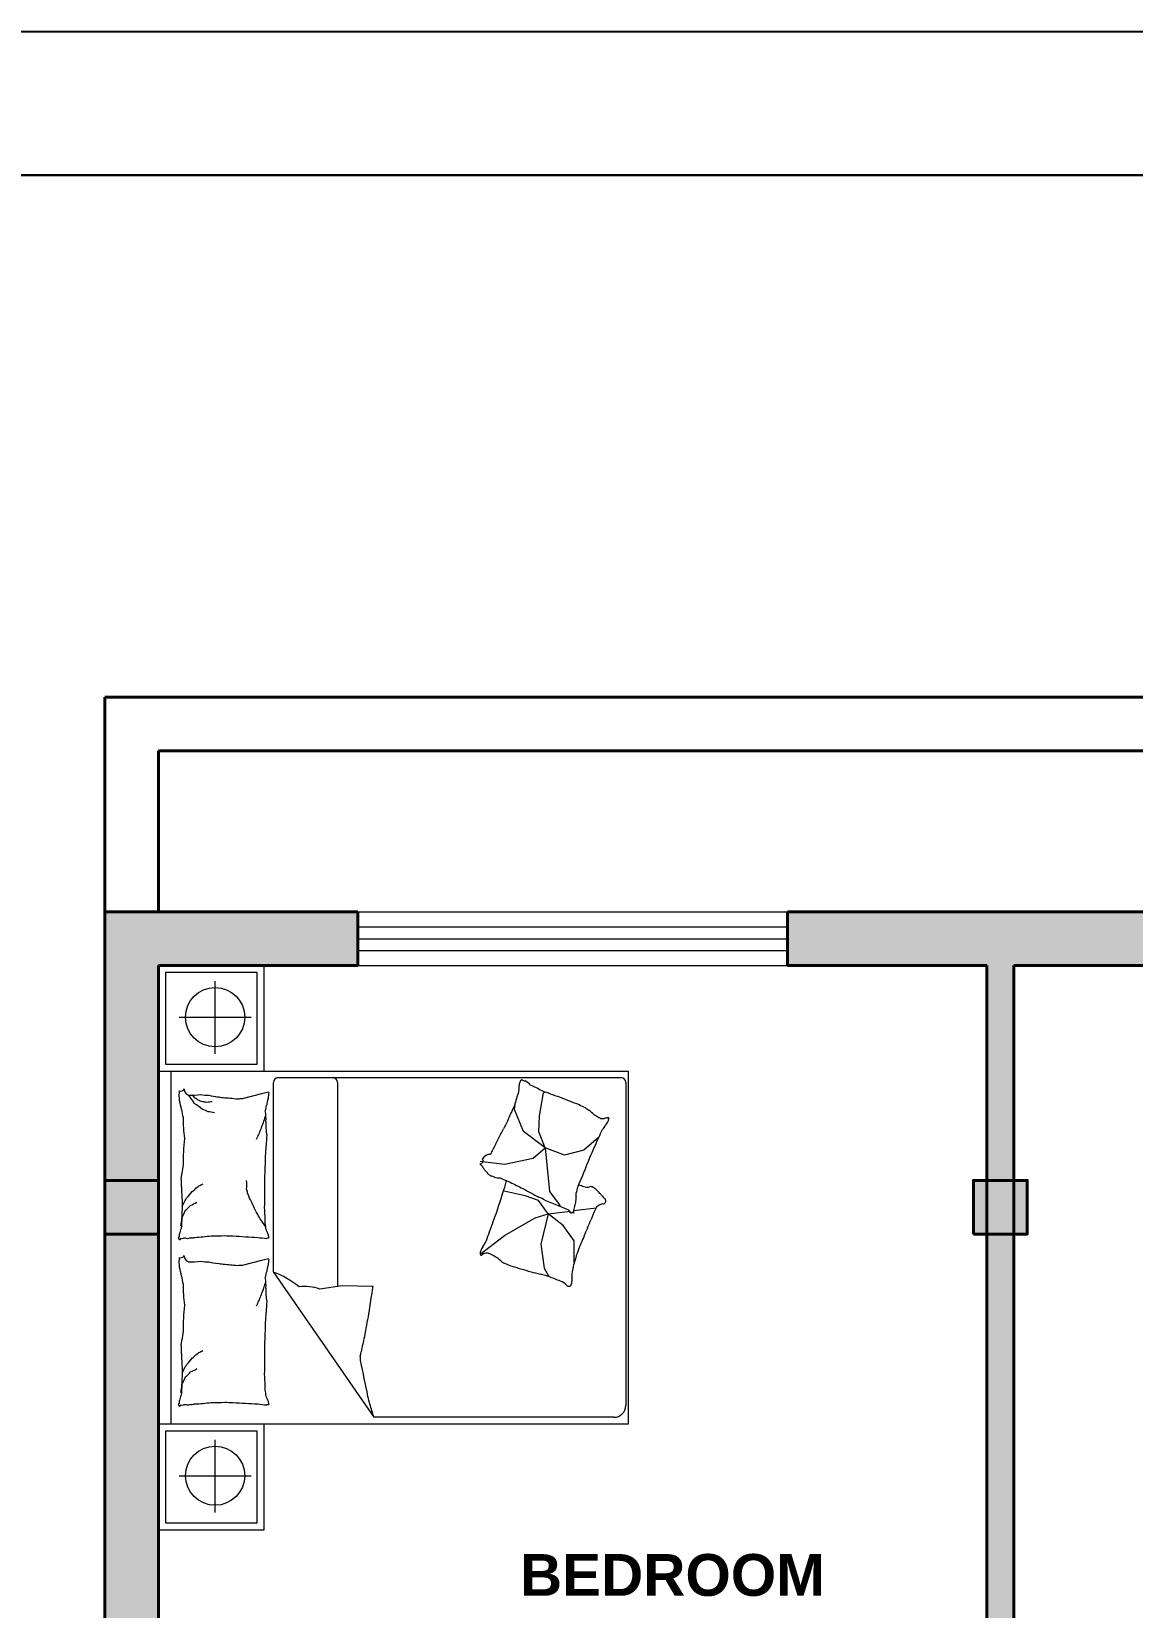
# Model space of a CAD drawing. Header units: inches. Extents: x 1457 to 6508, y 1058 to 4458.
# Drawn here: x 3188.6 to 3373, y 3042 to 3306.1 of the extents above; entities that cross this region are included whole.
import ezdxf
from ezdxf.enums import TextEntityAlignment as Align

# ---------------------------------------------------------------- set-up
doc = ezdxf.new("R2010")
doc.units = ezdxf.units.IN
for name, color, linetype, lineweight in [('1.COLUMN', 1, 'Continuous', 40), ('frame', 10, 'Continuous', 30), ('FURNITURE', 30, 'Continuous', 5), ('WALL', 2, 'Continuous', 40), ('WALL DIMENSION', 6, 'Continuous', 13), ('WALL HATCH', 7, 'Continuous', 5), ('WINDOW', 4, 'Continuous', 18)]:
    doc.layers.add(name, color=color, linetype=linetype, lineweight=lineweight)
doc.styles.add('DIM_FONT', font='SIMPLEX.shx', dxfattribs={"width": 0.8})
doc.styles.get("Standard").update_dxf_attribs({"font": 'arialbd.ttf'})

# ---------------------------------------------------------------- blocks, each defined once
blk = doc.blocks.new('A$C79766A75')
for p, q in [((0.45, 1.9999), (0, 1.9999)), ((0, 1.9999), (0, 1.5499)), ((0.42, 1.9699), (0.03, 1.9699)), ((0.03, 1.9699), (0.03, 1.5799)), ((0.42, 1.5799), (0.42, 1.9699)), ((0.45, 1.5499), (0.45, 1.9999)), ((1.9506, 2), (0.4506, 2)), ((0.4506, 2), (0.4506, 0)), ((1.9506, 1.9476), (0.4506, 1.9476)), ((1.9506, 0), (1.9506, 2)), ((2.402, 1.9999), (1.952, 1.9999)), ((1.952, 1.9999), (1.952, 1.5499)), ((2.372, 1.9699), (1.982, 1.9699)), ((1.982, 1.9699), (1.982, 1.5799)), ((2.372, 1.5799), (2.372, 1.9699)), ((2.402, 1.5499), (2.402, 1.9999)), ((0.2304, 1.9125), (0.2304, 1.6061)), ((2.1824, 1.9125), (2.1824, 1.6061)), ((0.0743, 1.7595), (0.3834, 1.7595)), ((2.0263, 1.7595), (2.3354, 1.7595)), ((1.1461, 1.5617), (1.1254, 1.6443)), ((1.8553, 1.5617), (1.8346, 1.6443)), ((0, 1.5499), (0.45, 1.5499)), ((0.03, 1.5799), (0.42, 1.5799)), ((0.4234, 1.6034), (0.4228, 1.6034)), ((1.1536, 1.5317), (1.1461, 1.5617)), ((1.8628, 1.5317), (1.8553, 1.5617)), ((1.952, 1.5499), (2.402, 1.5499)), ((1.982, 1.5799), (2.372, 1.5799)), ((1.0972, 1.5115), (0.4791, 1.0841)), ((1.0972, 1.5115), (1.9048, 1.5115)), ((1.9248, 1.4915), (1.9248, 0.0322)), ((1.0383, 1.2184), (1.0246, 1.3138)), ((1.9048, 1.2389), (1.0354, 1.2389)), ((1.0365, 1.0883), (1.0383, 1.2184)), ((0.4791, 0.0622), (0.4791, 1.0841)), ((1.1731, 0.6316), (1.2523, 0.5276)), ((1.5696, 0.6317), (1.5559, 0.5286)), ((1.2523, 0.5276), (1.3274, 0.3973)), ((1.4223, 0.4407), (1.442, 0.5296)), ((1.5559, 0.5286), (1.5817, 0.4065)), ((1.6952, 0.4478), (1.7898, 0.4856)), ((1.7898, 0.4856), (1.8139, 0.4822)), ((1.4025, 0.3834), (1.4223, 0.4407)), ((1.5817, 0.4065), (1.6264, 0.355)), ((1.6264, 0.355), (1.6952, 0.4478)), ((1.1139, 0.3597), (1.0779, 0.3397)), ((1.2167, 0.3736), (1.1139, 0.3597)), ((1.3452, 0.342), (1.2167, 0.3736)), ((1.2957, 0.2787), (1.3452, 0.342)), ((1.3274, 0.3973), (1.3452, 0.342)), ((1.3452, 0.342), (1.4025, 0.3834)), ((1.3452, 0.342), (1.3569, 0.2478)), ((1.4034, 0.3558), (1.3803, 0.2995)), ((1.4406, 0.3361), (1.3907, 0.3)), ((1.6264, 0.355), (1.4406, 0.3361)), ((1.5954, 0.2725), (1.6264, 0.355)), ((1.6264, 0.355), (1.6935, 0.3825)), ((1.6935, 0.3825), (1.7623, 0.379)), ((1.7623, 0.379), (1.8603, 0.3619)), ((1.8603, 0.3619), (1.8636, 0.3554)), ((1.2305, 0.2313), (1.2957, 0.2787)), ((1.3803, 0.2995), (1.3626, 0.256)), ((1.3907, 0.3), (1.3787, 0.2914)), ((1.6161, 0.19), (1.5954, 0.2725)), ((1.1376, 0.2313), (1.2305, 0.2313)), ((1.3588, 0.2331), (1.3706, 0.1385)), ((1.6697, 0.1274), (1.6161, 0.19)), ((1.9048, 0.0122), (0.5291, 0.0122)), ((0.4506, 0), (1.9506, 0))]:
    blk.add_line(p, q)
for centre in [(0.2304, 1.7595), (2.1824, 1.7595)]:
    blk.add_circle(centre, 0.126)
for centre, radius, start, end in [((0.5232, 1.9139), 0.00342, 291.7883, 340.43603), ((0.525, 1.9085), 0.00232, 340.43603, 101.89306), ((0.5246, 1.9378), 0.0251, 274.30254, 291.7883), ((0.5311, 1.9093), 0.00428, 201.9904, 281.89306), ((0.4996, 1.8889), 0.0328, 338.57902, 8.13348), ((0.5465, 1.8994), 0.0156, 158.57902, 201.9904), ((0.5486, 1.9393), 0.0289, 239.34875, 274.30254), ((0.5458, 1.8568), 0.0539, 59.34875, 84.74081), ((0.546, 1.0829), 0.8208, 84.74081, 88.09211), ((0.6118, 2.0005), 0.0992, 254.06476, 274.21588), ((0.6775, 1.9817), 0.0992, 233.91364, 254.06476), ((0.6362, 0.406), 1.4943, 88.09211, 90.57574), ((0.7304, 1.9449), 0.0992, 216.17665, 233.91364), ((0.7737, 2.1075), 0.234, 242.76041, 249.13972), ((0.7591, 1.0293), 0.8732, 90.57574, 94.80185), ((0.738, 1.949), 0.0768, 231.61143, 242.76041), ((0.974, 2.1633), 0.3916, 226.18849, 231.61143), ((0.7631, 2.1919), 0.2897, 267.46141, 274.80185), ((0.8143, 2.0532), 0.1524, 259.81012, 267.46141), ((0.7515, 1.3747), 0.5293, 79.81012, 83.9133), ((0.8451, 0.8466), 1.049, 83.9133, 90), ((1.046, 1.2129), 0.6827, 90, 97.54685), ((1.1117, 1.6625), 0.2422, 97.54685, 105.74398), ((1.0352, 2.2041), 0.3048, 278.43719, 285.74398), ((1.1179, 2.0719), 0.1611, 270, 278.43719), ((1.171, 1.8579), 0.0342, 94.40021, 153.41948), ((1.1592, 2.0011), 0.0904, 258.72762, 270), ((1.1709, 1.9049), 0.0131, 153.41948, 258.72762), ((1.2325, 1.9139), 0.00342, 291.7883, 340.43603), ((1.2342, 1.9085), 0.00232, 340.43603, 101.89306), ((1.2338, 1.9378), 0.0251, 274.30254, 291.7883), ((1.2404, 1.9093), 0.00428, 201.9904, 281.89306), ((1.2088, 1.8889), 0.0328, 338.57902, 8.13348), ((1.2558, 1.8994), 0.0156, 158.57902, 201.9904), ((1.2578, 1.9393), 0.0289, 239.34875, 274.30254), ((1.2551, 1.8568), 0.0539, 59.34875, 84.74081), ((1.2552, 1.0829), 0.8208, 84.74081, 88.09211), ((1.3211, 2.0005), 0.0992, 254.06476, 274.21588), ((1.3868, 1.9817), 0.0992, 233.91364, 254.06476), ((1.3455, 0.406), 1.4943, 88.09211, 90.57574), ((1.4396, 1.9449), 0.0992, 216.17665, 233.91364), ((1.4829, 2.1075), 0.234, 242.76041, 249.13972), ((1.4683, 1.0293), 0.8732, 90.57574, 94.80185), ((1.4473, 1.949), 0.0768, 231.61143, 242.76041), ((1.6833, 2.1633), 0.3916, 226.18849, 231.61143), ((1.4724, 2.1919), 0.2897, 267.46141, 274.80185), ((1.5236, 2.0532), 0.1524, 259.81012, 267.46141), ((1.4607, 1.3747), 0.5293, 79.81012, 83.9133), ((1.5543, 0.8466), 1.049, 83.9133, 90), ((1.7552, 1.2129), 0.6827, 90, 97.54685), ((1.821, 1.6625), 0.2422, 97.54685, 105.74398), ((1.7444, 2.2041), 0.3048, 278.43719, 285.74398), ((1.8271, 2.0719), 0.1611, 270, 278.43719), ((1.8802, 1.8579), 0.0342, 94.40021, 153.41948), ((1.8684, 2.0011), 0.0904, 258.72762, 270), ((1.8802, 1.9049), 0.0131, 153.41948, 258.72762), ((0.2896, 1.8253), 0.246, 8.13348, 12.10946), ((0.7297, 1.8867), 0.1983, 187.6809, 192.10946), ((1.4472, 1.8987), 0.9131, 183.36875, 187.6809), ((0.7661, 1.8961), 0.0992, 198.43965, 216.17665), ((0.9057, 1.9982), 0.2252, 219.03494, 226.18849), ((0.7932, 1.8591), 0.0493, 208.31676, 219.03494), ((0.9392, 1.9062), 0.2002, 203.00277, 208.31676), ((1.6324, 1.8735), 0.4918, 180, 186.23236), ((1.3446, 1.7858), 0.204, 170.31563, 180), ((0.9988, 1.8253), 0.246, 8.13348, 12.10946), ((1.4389, 1.8867), 0.1983, 187.6809, 192.10946), ((2.1565, 1.8987), 0.9131, 183.36875, 187.6809), ((1.4753, 1.8961), 0.0992, 198.43965, 216.17665), ((1.615, 1.9982), 0.2252, 219.03494, 226.18849), ((1.5025, 1.8591), 0.0493, 208.31676, 219.03494), ((1.6484, 1.9062), 0.2002, 203.00277, 208.31676), ((1.6554, 1.8529), 0.1399, 332.60117, 343.48502), ((1.6908, 1.9123), 0.1399, 314.90238, 332.60117), ((1.7511, 1.9723), 0.1399, 297.20359, 314.90238), ((1.7653, 1.8132), 0.0562, 341.2201, 0), ((1.6307, 1.8895), 0.2056, 338.18508, 341.2201), ((1.6887, 1.8881), 0.1511, 334.64488, 338.18508), ((1.7896, 1.8667), 0.0526, 318.55709, 334.64488), ((1.784, 1.9167), 0.0899, 306.26407, 318.55709), ((2.3416, 1.8735), 0.4918, 180, 186.23236), ((2.0538, 1.7858), 0.204, 170.31563, 180), ((1.2208, 1.7573), 0.6787, 178.36691, 183.36875), ((0.8192, 1.792), 0.3171, 347.80162, 351.99495), ((2.0027, 1.5994), 0.882, 167.80162, 170.31563), ((1.9301, 1.7573), 0.6787, 178.36691, 183.36875), ((1.6404, 1.8023), 0.1399, 343.48502, 354.36887), ((1.73, 1.7719), 0.0915, 0, 14.68511), ((1.5284, 1.792), 0.3171, 347.80162, 351.99495), ((2.7119, 1.5994), 0.882, 167.80162, 170.31563), ((14.1519, 0.85), 13.6356, 176.49514, 176.94504), ((1.9066, 1.6447), 1.3652, 176.94504, 178.36691), ((0.4711, 1.7556), 0.6588, 351.99495, 357.33512), ((14.8612, 0.85), 13.6356, 176.49514, 176.94504), ((2.6158, 1.6447), 1.3652, 176.94504, 178.36691), ((1.1803, 1.7556), 0.6588, 351.99495, 357.33512), ((1.0578, 1.6474), 0.0677, 357.33512, 14.04519), ((1.226, 2.0834), 0.5066, 290.67428, 294.32653), ((1.4305, 1.6796), 0.058, 274.08277, 290.67428), ((1.4679, 1.8969), 0.2721, 266.4448, 274.08277), ((1.767, 1.6474), 0.0677, 357.33512, 14.04519), ((0.8521, 1.5209), 0.3212, 170.00164, 176.49514), ((0.5623, 1.6885), 0.1459, 273.57397, 282.86904), ((0.589, 2.7103), 1.164, 270.28654, 273.57397), ((0.7584, 7.2662), 5.7185, 269.02962, 270.28654), ((0.9401, 4.9065), 3.3622, 267.39037, 269.02962), ((0.9811, 2.7573), 1.2165, 265.38242, 267.39037), ((0.6583, 0.9067), 0.7387, 64.68893, 66.51559), ((1.0175, 1.3138), 0.2301, 87.25094, 101.55856), ((0.7015, 0.888), 0.7387, 66.51559, 68.34226), ((0.7501, 0.8688), 0.7387, 68.34226, 70.57202), ((0.8043, 0.8497), 0.7387, 70.57202, 72.80178), ((1.0449, 1.6886), 0.1459, 263.56595, 281.55856), ((1.1099, 1.6599), 0.1197, 252.61359, 263.56595), ((1.5613, 1.5209), 0.3212, 170.00164, 176.49514), ((1.2716, 1.6885), 0.1459, 273.57397, 282.86904), ((0.9025, 2.1618), 0.7286, 302.13498, 305.82629), ((1.2982, 2.7103), 1.164, 270.28654, 273.57397), ((1.1895, 1.8508), 0.3126, 296.49848, 302.13498), ((0.7658, 2.8912), 1.4323, 294.32653, 296.49848), ((1.4677, 7.2662), 5.7185, 269.02962, 270.28654), ((1.6493, 4.9065), 3.3622, 267.39037, 269.02962), ((1.6903, 2.7573), 1.2165, 265.38242, 267.39037), ((1.3675, 0.9067), 0.7387, 64.68893, 66.51559), ((1.7268, 1.3138), 0.2301, 87.25094, 101.55856), ((1.4107, 0.888), 0.7387, 66.51559, 68.34226), ((1.4594, 0.8688), 0.7387, 68.34226, 70.57202), ((1.5136, 0.8497), 0.7387, 70.57202, 72.80178), ((1.7541, 1.6886), 0.1459, 263.56595, 281.55856), ((1.8192, 1.6599), 0.1197, 252.61359, 263.56595), ((0.513, 1.535), 0.0193, 350.00164, 16.69777), ((0.5322, 1.5304), 0.00132, 16.69777, 97.12039), ((0.5579, 1.4467), 0.0875, 97.12039, 106.22115), ((0.5822, 1.4654), 0.0767, 106.22115, 117.28412), ((0.5507, 1.5832), 0.0453, 282.86904, 297.28412), ((0.8583, 0.139), 1.4048, 85.38242, 87.25094), ((0.745, 1.6407), 0.3751, 320.35546, 339.85116), ((1.0587, 1.3144), 0.2297, 72.61359, 80.5159), ((1.108, 1.2635), 0.2708, 80.5159, 85.91706), ((1.1535, 1.5308), 0.000917, 85.91706, 194.04494), ((1.2222, 1.535), 0.0193, 350.00164, 16.69777), ((1.2414, 1.5304), 0.00132, 16.69777, 97.12039), ((1.2671, 1.4467), 0.0875, 97.12039, 106.22115), ((1.2914, 1.4654), 0.0767, 106.22115, 117.28412), ((1.2599, 1.5832), 0.0453, 282.86904, 297.28412), ((1.5676, 0.139), 1.4048, 85.38242, 87.25094), ((1.7679, 1.3144), 0.2297, 72.61359, 80.5159), ((1.8172, 1.2635), 0.2708, 80.5159, 85.91706), ((1.8627, 1.5308), 0.000917, 85.91706, 194.04494), ((1.9048, 1.4915), 0.02, 0, 90), ((0.8556, 1.3759), 0.1801, 339.85116, 8.13558), ((1.9048, 1.2589), 0.02, 270, 0), ((-0.1888, 5.1029), 4.0646, 280.72756, 282.92554), ((0.7282, 1.1989), 0.0581, 262.26962, 280.72756), ((0.7833, 1.3309), 0.1942, 256.8096, 262.26962), ((-0.0248, 2.8487), 1.8351, 285.93519, 287.73639), ((0.3872, 1.7415), 0.6574, 282.92554, 285.93519), ((0.2481, -1.3253), 2.5158, 76.8096, 78.32586), ((0.3953, -1.4284), 2.588, 78.32586, 80.50498), ((0.413, -2.64), 3.7801, 80.50498, 82.308), ((1.1752, 0.6267), 0.0063, 166.71916, 233.42082), ((1.1734, 0.6272), 0.00443, 93.94836, 166.71916), ((1.163, 0.6103), 0.0142, 10.40739, 53.42082), ((1.1755, 0.5964), 0.0352, 69.65479, 93.94836), ((1.1011, 0.5989), 0.0771, 2.72862, 10.40739), ((1.1669, 0.5731), 0.0601, 51.41461, 69.65479), ((1.2538, 0.682), 0.0792, 231.41461, 247.29308), ((1.5463, 1.3811), 0.8371, 247.29308, 249.87133), ((1.383, 0.7705), 0.2176, 307.21509, 313.52244), ((1.1426, 1.1456), 0.6605, 306.2163, 307.21509), ((1.7751, 0.3162), 0.3825, 126.2163, 127.52874), ((1.5806, 0.5924), 0.0452, 127.52874, 134.1274), ((1.5093, 0.6825), 0.0697, 308.81361, 314.1274), ((1.5706, 0.6318), 0.0127, 176.75451, 308.81361), ((1.5621, 0.59), 0.0359, 356.75451, 62.70976), ((1.2077, 0.4922), 0.081, 140.29953, 153.92651), ((0.9961, 0.6678), 0.194, 320.29953, 329.09437), ((0.8605, 0.749), 0.352, 329.09437, 333.18207), ((1.1396, 0.6079), 0.0393, 333.18207, 345.42909), ((1.1628, 0.6019), 0.0153, 345.42909, 2.72862), ((3.0113, 5.3783), 5.0942, 249.87133, 250.91638), ((2.374, 3.5362), 3.145, 250.91638, 253.39153), ((2.4089, 0.1204), 1.0054, 154.94715, 157.58378), ((1.5435, 0.5526), 0.0458, 157.58378, 188.04918), ((1.4828, 0.5833), 0.0226, 324.10643, 8.04918), ((1.4519, 0.6426), 0.0774, 313.52244, 324.10643), ((0.2201, -2.1858), 3.0972, 62.70976, 63.58535), ((2.5711, 2.3551), 2.0162, 242.50014, 243.58535), ((4.5245, 5.9445), 6.1019, 242.15178, 242.50014), ((3.0311, -0.112), 2.003, 162.1604, 164.73746), ((1.3115, 0.4414), 0.1965, 153.92651, 162.1604), ((2.9813, -0.2643), 1.6868, 152.91165, 154.94715), ((1.5084, 0.6341), 0.1166, 253.39153, 259.26338), ((-0.9881, -4.647), 5.8383, 62.15178, 62.50792), ((1.5182, -0.068), 0.6236, 62.50792, 69.25137), ((1.7121, 0.0657), 0.43, 69.25137, 77.37478), ((2.6887, -0.0186), 1.6481, 164.73746, 166.159), ((2.8096, -0.3311), 1.5652, 150.06403, 152.91165), ((1.8682, 0.4049), 0.063, 77.37478, 93.38812), ((-0.5166, 1.5491), 2.6619, 333.66682, 334.82685), ((1.8955, 0.5247), 0.0599, 256.95977, 273.38812), ((1.8435, 0.4743), 0.0755, 310.50865, 333.66682), ((1.9257, 0.5082), 0.0509, 238.30826, 256.95977), ((1.9279, 0.441), 0.0168, 130.50865, 180.96136), ((1.9201, 0.4587), 0.0058, 180.96136, 238.30826), ((-1.4109, 1.284), 2.6619, 338.0627, 339.22273), ((0.9098, 0.4035), 0.1798, 339.22273, 343.68776), ((0.5589, 0.5062), 0.5454, 343.68776, 346.159), ((1.2176, 0.4627), 0.2143, 330.06403, 337.76452), ((1.3456, 0.5261), 0.5454, 339.29188, 341.76311), ((1.701, 0.4319), 0.1798, 334.82685, 339.29188), ((0.9882, 0.3177), 0.0755, 314.90453, 338.0627), ((3.6966, -0.4634), 2.003, 157.76452, 160.34158), ((3.4079, -0.2212), 1.6481, 160.34158, 161.76311), ((1.0533, 0.2524), 0.0168, 134.90453, 185.35724), ((1.0424, 0.2513), 0.0058, 185.35724, 242.70414), ((1.0631, 0.2914), 0.0509, 242.70414, 261.35565), ((1.0645, 0.3003), 0.0599, 261.35565, 277.784), ((1.0811, 0.1786), 0.063, 81.77066, 97.784), ((1.0286, -0.1846), 0.43, 73.64725, 81.77066), ((0.974, -0.3705), 0.6236, 66.9038, 73.64725), ((-1.0716, -5.1672), 5.8383, 66.54766, 66.9038), ((1.3465, 0.2383), 0.00467, 287.18674, 70.62007), ((1.3486, 0.2247), 0.0092, 70.62007, 94.25932), ((1.3694, 0.234), 0.0231, 107.18674, 157.76452), ((1.3563, 0.267), 0.034, 262.01776, 274.25932), ((1.4091, 0.4221), 0.1955, 255.1193, 262.01776), ((1.358, 0.0507), 0.1794, 75.1193, 82.32164), ((1.4096, 0.153), 0.0712, 82.32164, 94.51184), ((1.4285, 0.2893), 0.0663, 261.87843, 274.51184), ((1.4755, 0.332), 0.1166, 248.99565, 261.87843), ((2.7121, 3.1012), 3.145, 246.5205, 248.99565), ((2.4175, -0.1202), 1.0054, 160.65521, 161.97966), ((1.9797, 0.1108), 0.1965, 149.53063, 157.76452), ((3.6805, 5.7866), 6.1019, 246.54766, 246.89602), ((2.0773, 2.0287), 2.0162, 246.89602, 247.98123), ((0.1602, -2.7118), 3.0972, 67.10564, 67.98123), ((1.3512, 0.1084), 0.0359, 1.15039, 67.10564), ((1.2874, 0.2845), 0.2176, 311.61098, 317.91833), ((1.3914, 0.1905), 0.0774, 317.91833, 328.50231), ((1.4382, 0.1619), 0.0226, 328.50231, 12.44506), ((1.505, 0.1766), 0.0458, 161.97966, 192.44506), ((3.6993, 4.7998), 5.0942, 245.47545, 246.5205), ((1.4661, 0.3294), 0.352, 324.69849, 328.78619), ((1.6279, 0.2819), 0.194, 315.90365, 324.69849), ((1.856, 0.1288), 0.081, 135.90365, 149.53063), ((1.3997, 0.1094), 0.0127, 181.15039, 313.2095), ((1.3607, 0.1509), 0.0697, 313.2095, 318.52329), ((1.4468, 0.0748), 0.0452, 131.92462, 138.52329), ((1.6722, -0.1762), 0.3825, 130.61218, 131.92462), ((0.9933, 0.6156), 0.6605, 310.61218, 311.61098), ((2.051, 0.8725), 0.8371, 242.8972, 245.47545), ((1.7576, 0.1689), 0.0792, 227.01873, 242.8972), ((1.6963, 0.0438), 0.0601, 47.01873, 65.25891), ((1.737, 0.0526), 0.0352, 65.25891, 89.55248), ((1.7345, 0.1188), 0.0153, 341.03321, 358.33274), ((1.6723, 0.1058), 0.0771, 358.33274, 6.01151), ((1.7401, 0.0928), 0.0142, 6.01151, 49.02494), ((1.7162, 0.1388), 0.0393, 328.78619, 341.03321), ((1.756, 0.0832), 0.00443, 89.55248, 162.32327), ((1.7602, 0.0924), 0.0063, 162.32327, 229.02494), ((0.5291, 0.0622), 0.05, 180, 270), ((1.9048, 0.0322), 0.02, 270, 0)]:
    blk.add_arc(centre, radius, start, end)
at = {"style": 'DIM_FONT', "text_generation_flag": 4, "width": 0.8, "flags": 9}
for tag in ['YSIZE', 'XSIZE']:
    blk.add_attdef(tag, (1.9506, 2), '', height=0.0005, rotation=180, dxfattribs=at)

msp = doc.modelspace()

# ---------------------------------------------------------------- hatches: boundary and pattern name
at = {"layer": '1.COLUMN'}
h = msp.add_hatch(color=256, dxfattribs=at)
h.dxf.hatch_style = 1
h.paths.add_polyline_path([(3209.869, 3113.6026), (3200.869, 3113.6026), (3200.869, 3104.6026), (3209.869, 3104.6026)])
h = msp.add_hatch(color=256, dxfattribs=at)
h.dxf.hatch_style = 1
h.paths.add_polyline_path([(3355.369, 3113.6026), (3346.369, 3113.6026), (3346.369, 3104.6026), (3355.369, 3104.6026)])
at = {"layer": 'WALL HATCH'}
h = msp.add_hatch(color=256, dxfattribs=at)
h.dxf.hatch_style = 1
h.paths.add_polyline_path([(3209.869, 3149.6026), (3243.244, 3149.6026), (3243.244, 3158.6026), (3200.869, 3158.6026), (3200.869, 3113.6026), (3209.869, 3113.6026)])
h.paths.add_polyline_path([(3386.494, 3158.6026), (3315.244, 3158.6026), (3315.244, 3149.6026), (3348.619, 3149.6026), (3348.619, 3113.6026), (3353.119, 3113.6026), (3353.119, 3149.6026), (3386.494, 3149.6026)])
h.paths.add_polyline_path([(3500.869, 3158.6026), (3458.494, 3158.6026), (3458.494, 3149.6026), (3491.869, 3149.6026), (3491.869, 3113.6026), (3500.869, 3113.6026)])
h.paths.add_polyline_path([(3353.119, 3104.6026), (3348.619, 3104.6026), (3348.619, 2969.6026), (3348.619, 2965.1026), (3353.119, 2965.1026), (3353.119, 2969.6026)])
h.paths.add_polyline_path([(3209.869, 3104.6026), (3200.869, 3104.6026), (3200.869, 2924.6026), (3209.869, 2924.6026)])
h.paths.add_polyline_path([(3286.369, 3017.6026), (3209.869, 3017.6026), (3209.869, 3013.1026), (3281.869, 3013.1026), (3286.369, 3013.1026)])
h.paths.add_polyline_path([(3491.869, 3017.6026), (3415.369, 3017.6026), (3415.369, 3013.1026), (3419.869, 3013.1026), (3491.869, 3013.1026)])
h.paths.add_polyline_path([(3500.869, 3104.6026), (3491.869, 3104.6026), (3491.869, 2924.6026), (3500.869, 2924.6026)])

# ---------------------------------------------------------------- linework, layer by layer
msp.add_lwpolyline([(2731.3879, 3306.146), (3959.4533, 3306.146), (3959.4533, 2211.2062), (2731.3879, 2211.2062)], close=True)
at = {"layer": '1.COLUMN'}
for points in [[(3200.869, 3104.6026), (3209.869, 3104.6026), (3209.869, 3113.6026), (3200.869, 3113.6026)], [(3346.369, 3104.6026), (3355.369, 3104.6026), (3355.369, 3113.6026), (3346.369, 3113.6026)]]:
    msp.add_lwpolyline(points, close=True, dxfattribs=at)
at = {"layer": 'frame'}
msp.add_lwpolyline([(2755.472, 3282.0619), (3935.3692, 3282.0619), (3935.3692, 2235.2903), (2755.472, 2235.2903)], close=True, dxfattribs=at)
at = {"layer": 'WALL', "color": 252}
for p, q in [((3500.869, 3194.6026), (3200.869, 3194.6026)), ((3200.869, 3194.6026), (3200.869, 3158.6026)), ((3491.869, 3185.6026), (3209.869, 3185.6026)), ((3209.869, 3185.6026), (3209.869, 3158.6026))]:
    msp.add_line(p, q, dxfattribs=at)
at = {"layer": 'WALL'}
for p, q in [((3200.869, 3158.6026), (3200.869, 2633.6026)), ((3243.244, 3158.6026), (3200.869, 3158.6026)), ((3243.244, 3149.6026), (3243.244, 3158.6026)), ((3386.494, 3158.6026), (3315.244, 3158.6026)), ((3315.244, 3149.6026), (3315.244, 3158.6026)), ((3243.244, 3149.6026), (3209.869, 3149.6026)), ((3209.869, 3149.6026), (3209.869, 2924.6026)), ((3348.619, 3149.6026), (3315.244, 3149.6026)), ((3348.619, 3149.6026), (3348.619, 2969.6026)), ((3386.494, 3149.6026), (3353.119, 3149.6026)), ((3353.119, 3149.6026), (3353.119, 2969.6026))]:
    msp.add_line(p, q, dxfattribs=at)
at = {"layer": 'WINDOW'}
for p, q in [((3243.244, 3158.6026), (3315.244, 3158.6026)), ((3243.244, 3156.1026), (3315.244, 3156.1026)), ((3243.244, 3154.1026), (3315.244, 3154.1026)), ((3243.244, 3152.1026), (3315.244, 3152.1026)), ((3243.244, 3149.6026), (3315.244, 3149.6026))]:
    msp.add_line(p, q, dxfattribs=at)

# ---------------------------------------------------------------- block references
at = {"layer": 'FURNITURE', "xscale": 39.37007874015748, "yscale": 39.37007874015748, "zscale": 39.37007874015748, "rotation": 90}
msp.add_blockref('A$C79766A75', (3288.6034, 3055.0363), dxfattribs=at)

# ---------------------------------------------------------------- texts
at = {"layer": 'WALL DIMENSION'}
msp.add_text('BEDROOM', height=7, dxfattribs=at).set_placement((3295.9431, 3047.4753), align=Align.MIDDLE)

doc.saveas('drawing.dxf')
